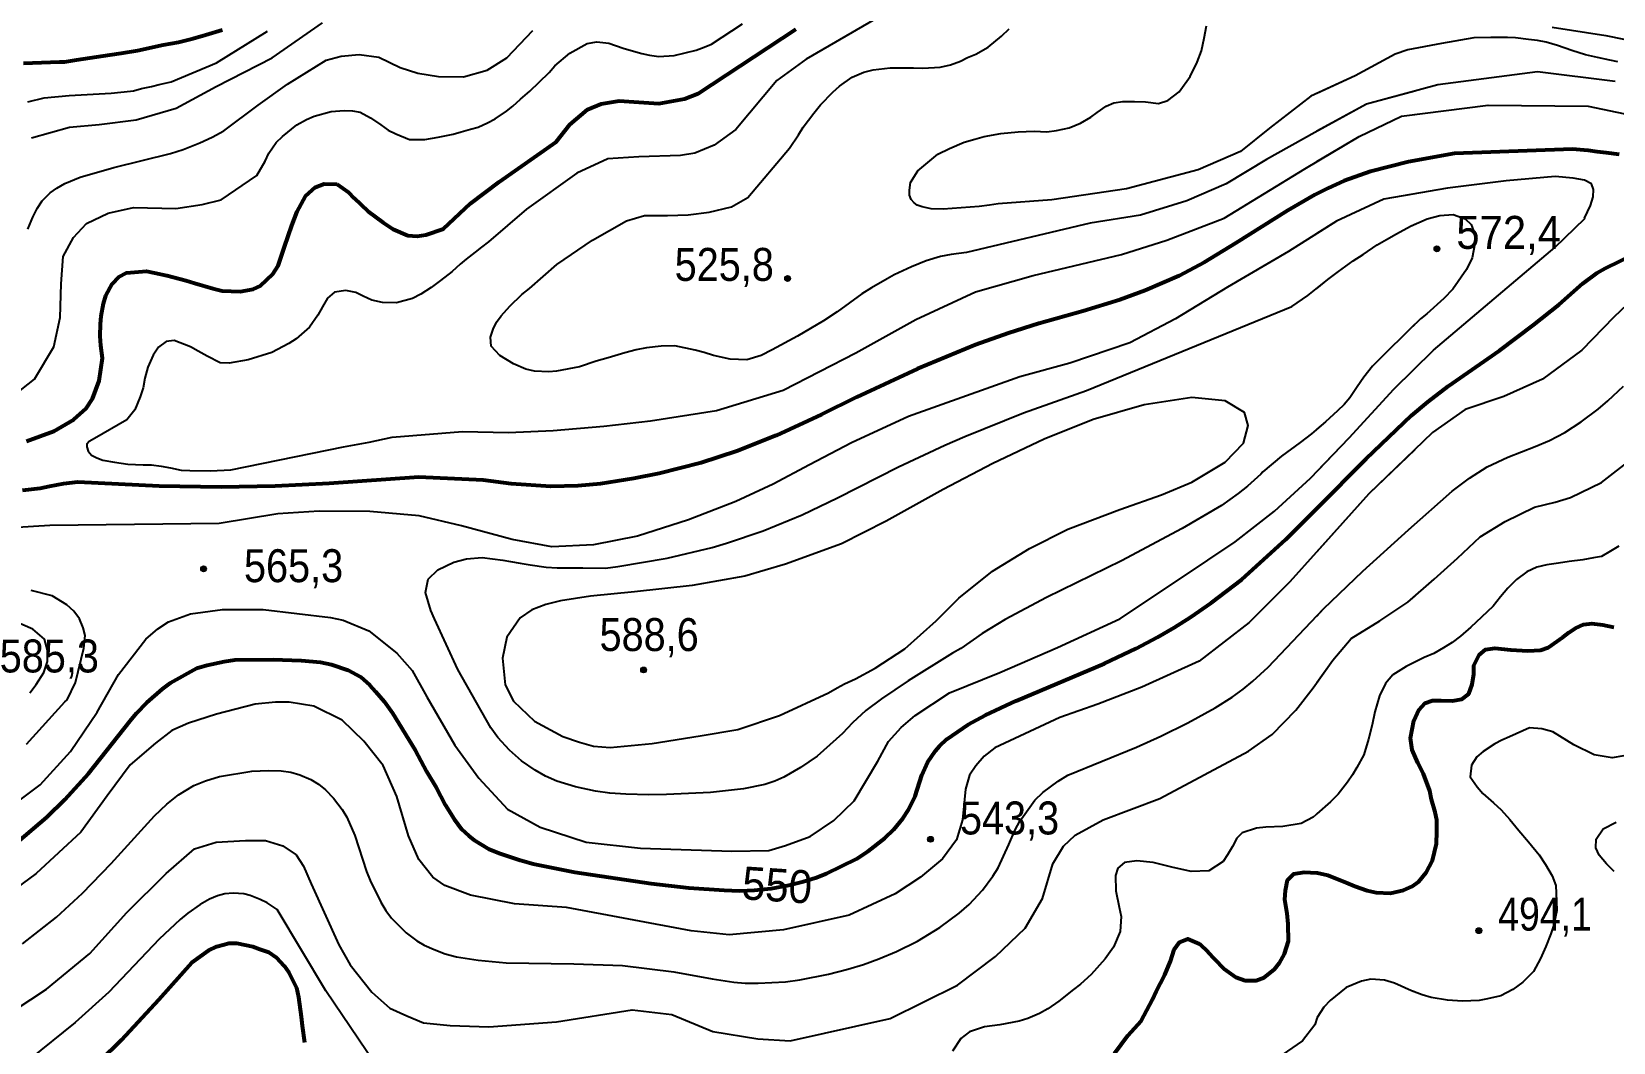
# Model space of a CAD drawing. Header units: metres. Extents: x 547833 to 556102, y 1844799 to 1850994.
# Drawn here: x 552337 to 553153, y 1848973 to 1849495 of the extents above; entities that cross this region are included whole.
import ezdxf
from ezdxf.enums import TextEntityAlignment as Align

# ---------------------------------------------------------------- set-up
doc = ezdxf.new("R2010")
doc.units = ezdxf.units.M
doc.header["$LTSCALE"] = 6.8
for name, color, linetype, lineweight in [('1', 7, 'Continuous', 25), ('2', 7, 'Continuous', 53), ('5', 7, 'Continuous', 13)]:
    doc.layers.add(name, color=color, linetype=linetype, lineweight=lineweight)
doc.layers.add('4', color=7, linetype='Continuous')

msp = doc.modelspace()

# ---------------------------------------------------------------- hatches: boundary and pattern name
at = {"layer": '5'}
for points in [[(553063.53, 1849382.79, 1), (553060.53, 1849382.79, 1)], [(552728.31, 1849367.47, 1), (552725.31, 1849367.47, 1)], [(552426.83, 1849217.7, 1), (552423.83, 1849217.7, 1)], [(552653.96, 1849165.5, 1), (552650.96, 1849165.5, 1)], [(552802.11, 1849078.12, 1), (552799.11, 1849078.12, 1)], [(553085.14, 1849030.97, 1), (553082.14, 1849030.97, 1)]]:
    msp.add_hatch(color=256, dxfattribs=at).paths.add_polyline_path(points)

# ---------------------------------------------------------------- linework, layer by layer
at = {"layer": '1'}
msp.add_line((553050.56, 1849486.24), (553047.02, 1849485.57), dxfattribs=at)
for points in [[(552777.33, 1849504.44), (552736.4, 1849480.68)], [(552334.59, 1849393), (552337.2, 1849399.16), (552339.45, 1849403.61), (552342.06, 1849407.56), (552346.16, 1849411.63), (552349.64, 1849414.19), (552353.63, 1849416.45), (552361.68, 1849419.79), (552379.07, 1849424.76), (552408.22, 1849432.03), (552414.85, 1849434.1), (552423.43, 1849437.44), (552429.68, 1849440.41), (552435.71, 1849443.75), (552453.43, 1849456.91), (552468.58, 1849467.7), (552488.69, 1849480.24), (552496.27, 1849482.28), (552505.59, 1849483.16), (552515.79, 1849481.7), (552526.86, 1849476.45), (552535.89, 1849473.53), (552546.68, 1849471.78), (552559.5, 1849471.49), (552571.73, 1849474.99), (552581.93, 1849481.41), (552595.34, 1849495.41)], [(552334.66, 1849458.65), (552343.03, 1849460.65), (552355.88, 1849461.98), (552377.69, 1849463.15), (552387.64, 1849464.11), (552389.17, 1849464.4), (552393.19, 1849465.59), (552398.45, 1849466.5), (552402.43, 1849467.58), (552408.6, 1849468.91), (552431.97, 1849478.73), (552458.31, 1849495.1)], [(552336.44, 1849440.05), (552356.07, 1849445.65), (552371.38, 1849447), (552390.59, 1849449.43), (552411.22, 1849455.41), (552431.88, 1849466.54), (552460.73, 1849481.41), (552486.66, 1849499.49)], [(552452.74, 1849420.71), (552457.12, 1849428), (552459.02, 1849432.16), (552462.82, 1849437.64), (552466.1, 1849440.7), (552473.47, 1849446.74), (552478.52, 1849449.52), (552482.43, 1849451.23), (552491.16, 1849453.64), (552497.88, 1849454.25), (552502.18, 1849453.94), (552506.2, 1849453.29), (552511.57, 1849450.43), (552516.88, 1849446.77), (552520.67, 1849444.04), (552524.52, 1849442.11), (552531.63, 1849439.28), (552539.53, 1849439.23), (552546.49, 1849440.49), (552554.21, 1849442), (552558.33, 1849443.26), (552563.07, 1849444.58), (552567.06, 1849445.67), (552571.87, 1849447.79), (552575.88, 1849449.98), (552581.76, 1849453.81), (552584.94, 1849456.38), (552588.96, 1849459.99), (552593.69, 1849464.16), (552598.53, 1849468.81), (552603.65, 1849473.81), (552606.73, 1849477.32), (552614.37, 1849483.71), (552623.26, 1849488.82), (552628.39, 1849489.56), (552634.45, 1849488.99), (552642.01, 1849486.37), (552647.25, 1849484.75), (552651.48, 1849483.65), (552655.53, 1849482.69), (552660.35, 1849481.98), (552668.18, 1849482.55), (552679.54, 1849485.41), (552683.8, 1849486.84), (552687.57, 1849488.38), (552703.56, 1849498.89)], [(552743.87, 1849457.11), (552750.23, 1849463.67), (552753.52, 1849466.73), (552760.09, 1849471.42), (552766.11, 1849474), (552771.03, 1849475.19), (552779.76, 1849476.18), (552791.75, 1849476.27), (552796.67, 1849476.04), (552805.61, 1849476.58), (552810.84, 1849477.8), (552816, 1849479.65), (552819.74, 1849481.5), (552823.96, 1849483.24), (552830.33, 1849486.96), (552837.28, 1849492.49), (552841.26, 1849496.41)], [(553047.02, 1849485.57), (553040.51, 1849483.2), (553019.85, 1849472.08), (552996.96, 1849461.66), (552975.63, 1849445), (552960.54, 1849433.03), (552938.7, 1849423.66), (552901.76, 1849413.76), (552863.27, 1849408.04), (552835.52, 1849406), (552831.02, 1849405.33), (552825.72, 1849404.73), (552807.2, 1849403.2), (552800.95, 1849403.4), (552796.31, 1849404.41), (552793.69, 1849405.42), (552792.08, 1849406.63), (552790.67, 1849408.25), (552789.66, 1849410.47), (552789.66, 1849413.09), (552790.26, 1849417.12), (552794.11, 1849423.09), (552804.35, 1849431.67), (552810.34, 1849434.56), (552818.02, 1849437.8), (552823.53, 1849439.37), (552828.27, 1849440.7), (552836.93, 1849442.31), (552845.83, 1849443.16), (552854.01, 1849443.46), (552860.66, 1849443.27), (552865.65, 1849443.83), (552872.13, 1849445.2), (552878.01, 1849447.6), (552883.34, 1849450.73), (552886.7, 1849453.16), (552891.23, 1849456.36), (552895.14, 1849458.07), (552899.95, 1849458.77), (552905.95, 1849458.82), (552911.49, 1849458.66), (552918.21, 1849457.84), (552923.1, 1849459.34), (552928.91, 1849463.79), (552934.64, 1849471.7), (552938.23, 1849479.06), (552940.4, 1849484.98), (552941.87, 1849491.47), (552943.04, 1849497.91)], [(553121.42, 1849497.25), (553149.22, 1849492.86), (553158.44, 1849491.02)], [(553047.02, 1849485.57), (553040.51, 1849483.2), (553019.85, 1849472.08), (553000, 1849463.04)], [(553155.43, 1849479.36), (553151.24, 1849480.15), (553144.93, 1849481.49), (553138.76, 1849483), (553131.72, 1849485.2), (553124.33, 1849487.68), (553118.44, 1849489.54), (553113.93, 1849490.29), (553109.29, 1849490.87), (553102.57, 1849491.68), (553098.44, 1849491.85), (553089.92, 1849491.83), (553081.08, 1849491.77), (553064.33, 1849488.83), (553047.02, 1849485.57)], [(552736.4, 1849480.68), (552721.32, 1849469.75), (552700.14, 1849444.38), (552688.91, 1849436.36), (552678.96, 1849432.18), (552671.58, 1849430.9), (552650.09, 1849430.25), (552634.04, 1849429.29), (552618, 1849421.9), (552592.01, 1849403.28), (552572.35, 1849386.43), (552568.72, 1849383.65), (552565.54, 1849381.08), (552560.9, 1849377.4), (552557.72, 1849374.83), (552553.57, 1849371.04), (552547.62, 1849366.42), (552542.81, 1849362.88), (552537.52, 1849359.43), (552533.19, 1849357.21), (552524.92, 1849355.01), (552517.64, 1849355.13), (552512.13, 1849356.4), (552507.79, 1849358.43), (552503.94, 1849360.36), (552498.78, 1849361.36), (552492.89, 1849360.37), (552489.29, 1849357.28), (552486.64, 1849352.88), (552484.29, 1849348.51), (552479.94, 1849342.33), (552473.2, 1849336.36), (552469.35, 1849334.03), (552460.56, 1849329.4), (552448.38, 1849325.49), (552438.47, 1849323.74), (552433.86, 1849324), (552427.17, 1849327.35), (552422.45, 1849329.97), (552418.57, 1849332.22), (552410.14, 1849335.52), (552406.09, 1849335.06), (552402, 1849332.07), (552399.31, 1849327.98), (552396.55, 1849321.67), (552394.97, 1849316.12), (552394.12, 1849311.13), (552392.6, 1849306.38), (552389.85, 1849299.76), (552385.66, 1849294.63), (552369.06, 1849284.93), (552366.29, 1849283.34), (552365.1, 1849282.02), (552364.97, 1849280.57), (552365.76, 1849278.46), (552367.47, 1849276.35), (552370.24, 1849274.9), (552373.28, 1849273.71), (552379.37, 1849272.67), (552386.27, 1849271.72), (552394.12, 1849271.33), (552398.47, 1849271.33), (552403.35, 1849270.67), (552408.23, 1849269.88), (552413.77, 1849268.56), (552418.25, 1849268.43), (552428.94, 1849268.3), (552439.42, 1849268.71), (552497.57, 1849280.69), (552510.82, 1849283.08), (552522.63, 1849285.59), (552558.91, 1849288.55), (552582.74, 1849288.01), (552605.75, 1849289.06), (552631.86, 1849291.37), (552655.97, 1849294.1), (552690.06, 1849299.39), (552724.59, 1849309.93), (552762.04, 1849329.12), (552792.97, 1849346.26), (552823.81, 1849360.67), (552853.64, 1849369.12), (552899.17, 1849379.92), (552922.58, 1849387.21), (552952.23, 1849398.66), (552993.84, 1849424.17), (553021.93, 1849440.84), (553043.78, 1849451.25), (553050.55, 1849452.12)], [(553153.95, 1849469.24), (553114, 1849474.16), (553062.5, 1849467.39), (553025.57, 1849457.5), (553000, 1849443.45)], [(553050.55, 1849464.19), (553025.57, 1849457.5), (552999.04, 1849442.92), (552974.07, 1849428.86), (552953.26, 1849416.37), (552932.97, 1849407.51), (552909.04, 1849400.23), (552883.03, 1849396.06), (552819.13, 1849381), (552811.19, 1849379.95), (552805.79, 1849378.86), (552798.31, 1849376.59), (552790.76, 1849373.53), (552781.76, 1849369.35), (552778.2, 1849367.36), (552770.2, 1849362.67), (552765.19, 1849359.57), (552752.35, 1849350.22), (552745.29, 1849345.63), (552731.97, 1849337.81), (552718.89, 1849330.64), (552713.21, 1849327.79), (552705.73, 1849325.52), (552697.17, 1849325.81), (552688.57, 1849327.84), (552683.82, 1849329.35), (552679.11, 1849330.55), (552668.6, 1849332.68), (552661.5, 1849332.66), (552654.01, 1849331.81), (552648.61, 1849330.73), (552642.79, 1849329.12), (552634.24, 1849326.57), (552627.97, 1849324.76), (552619.45, 1849321.9), (552607.54, 1849319.76), (552603.48, 1849319.3), (552596.17, 1849319.73), (552591.63, 1849320.8), (552585.32, 1849323.55), (552578.2, 1849327.8), (552573.72, 1849332.5), (552573.51, 1849337.21), (552574.78, 1849341.31), (552576.57, 1849344.98), (552578.89, 1849348.25), (552583.38, 1849353.18), (552589.64, 1849359.25), (552593.55, 1849362.38), (552607.73, 1849374.7), (552626.02, 1849387.22), (552643.67, 1849397.18), (552652.97, 1849400.07), (552664.85, 1849400.07), (552675.43, 1849400.39), (552686.34, 1849401.67), (552697.89, 1849404.56), (552706.24, 1849409.38), (552727.77, 1849434.76), (552732.36, 1849441.59), (552734.92, 1849445.51), (552740.41, 1849452.77), (552743.87, 1849457.11)], [(553000, 1849427.83), (553021.93, 1849440.84), (553043.78, 1849451.25), (553088.52, 1849456.98), (553140.02, 1849456.46), (553188.65, 1849446.33), (553214.87, 1849438.03), (553232.73, 1849430.22), (553236.32, 1849426.2), (553238.44, 1849421.12), (553238.44, 1849417.31), (553238.01, 1849412.44), (553236.96, 1849408.63), (553234.42, 1849405.88), (553224.48, 1849396.36), (553208.41, 1849383.87)], [(552319.88, 1849301.35), (552338.05, 1849315.51), (552347.96, 1849332.28), (552351.36, 1849347.34), (552351.85, 1849364.82), (552352.82, 1849378.91), (552358.15, 1849388.62), (552364.95, 1849395.9), (552376.11, 1849401.25), (552389.21, 1849404.16), (552411.04, 1849403.67), (552424.63, 1849405.62), (552434.33, 1849408.04), (552452.74, 1849420.71)], [(553000, 1849267.97), (553016.69, 1849285.25), (553039.81, 1849310.48), (553060.26, 1849330.6), (553122.87, 1849383.42), (553138.32, 1849398.43), (553138.24, 1849398.67), (553141.27, 1849405.1), (553142.67, 1849409.65), (553142.9, 1849413.39), (553141.74, 1849416.43), (553138.24, 1849418.18), (553132.3, 1849419.35), (553123.13, 1849420.09), (553097.79, 1849417.87), (553067.44, 1849414.04), (553034.55, 1849408.49), (553010.11, 1849397.14), (553000, 1849390.68)], [(553050.55, 1849411.19), (553034.55, 1849408.49), (553010.11, 1849397.14), (552985.4, 1849381.35), (552953.96, 1849362.98), (552926.97, 1849346.67), (552903.56, 1849334.27), (552872.53, 1849323.74), (552846.69, 1849316.78), (552789.26, 1849296.24), (552759.75, 1849282.63), (552738.16, 1849271.35), (552719.43, 1849261.3), (552700.17, 1849252.36), (552675.64, 1849242.96), (552649.32, 1849234.52), (552626.69, 1849230.14), (552605.11, 1849229.12), (552584.55, 1849232.89), (552558.41, 1849239.93), (552536.54, 1849244.99), (552511.21, 1849247.19), (552485.07, 1849247.47), (552463.66, 1849246.08), (552433.31, 1849241.08), (552346.01, 1849240.13), (552303.82, 1849237.55)], [(552987.15, 1849352.99), (552995.35, 1849358.66), (553005.62, 1849366.93), (553011.16, 1849371.03), (553018.73, 1849376.63), (553023.89, 1849379.9), (553031.23, 1849384.83), (553035.97, 1849387.58), (553041.16, 1849390.54), (553048.29, 1849394.5), (553050.54, 1849395.49)], [(553000, 1849362.4), (553005.62, 1849366.93), (553011.16, 1849371.03), (553018.73, 1849376.63), (553023.89, 1849379.9), (553031.23, 1849384.83), (553035.97, 1849387.58), (553041.16, 1849390.54), (553048.29, 1849394.5), (553057.01, 1849398.34), (553063.45, 1849400.01), (553070.35, 1849400.48), (553076.59, 1849398.34), (553079.61, 1849395.37), (553081.81, 1849389.93), (553081.54, 1849385.33), (553080.14, 1849378.22), (553077.34, 1849372.22), (553070.3, 1849361.95), (553065.63, 1849357.15), (553056.74, 1849349.2), (553053.56, 1849346.63), (553048.13, 1849341.59), (553033.36, 1849326.97), (553028.83, 1849322.35), (553024.27, 1849316.62), (553020.89, 1849311.66), (553017.12, 1849305.86), (553014.19, 1849302.53), (553010.76, 1849299.3), (553004.47, 1849293.53), (553000, 1849289.69)], [(553208.41, 1849383.87), (553183.2, 1849370.62), (553167.06, 1849360.6), (553153.34, 1849347.49), (553136.82, 1849330.54), (553116.55, 1849315.64), (553096.53, 1849306.62), (553076.64, 1849299.82), (553059.79, 1849288.03), (553026.87, 1849256.37), (553000, 1849226.49)], [(552848.52, 1849298.14), (552881.03, 1849309.75), (552987.15, 1849352.99)], [(553050.54, 1849343.82), (553048.13, 1849341.59), (553033.36, 1849326.97), (553028.83, 1849322.35), (553024.27, 1849316.62), (553020.89, 1849311.66), (553017.12, 1849305.86), (553014.19, 1849302.53), (553010.76, 1849299.3), (553004.47, 1849293.53), (552997.27, 1849287.35), (552991.46, 1849282.9), (552981.84, 1849275.81), (552972.12, 1849267.67), (552971.05, 1849266.55), (552964.26, 1849260.26), (552959.49, 1849256.49), (552950.77, 1849250.36), (552930.49, 1849238.43), (552899.23, 1849221.83), (552860.51, 1849202.93), (552839.16, 1849191.61), (552827.3, 1849184.33), (552816.18, 1849176.54), (552811.97, 1849174.12), (552788.99, 1849159.9), (552775.24, 1849150.61), (552767.16, 1849144.58), (552760.27, 1849138.23), (552755.22, 1849132.77), (552742.07, 1849121.07), (552733.48, 1849115.12), (552724.84, 1849110.16), (552720.21, 1849108.08), (552715.04, 1849106.35), (552703.97, 1849104.21), (552686.98, 1849102.27), (552664.37, 1849101.21), (552655.1, 1849101.02), (552643.27, 1849101.32), (552635.07, 1849101.89), (552627.57, 1849102.87), (552617.25, 1849105.19), (552607.68, 1849108.17), (552601.83, 1849110.76), (552596.52, 1849113.72), (552589.5, 1849118.53), (552583.28, 1849124.07), (552577.3, 1849130.63), (552573.6, 1849135.58), (552556.63, 1849165.67), (552544.51, 1849191.82), (552542.59, 1849196.18), (552539.8, 1849205.5), (552541.24, 1849212.29), (552546.22, 1849217.12), (552554.46, 1849221.05), (552561.04, 1849222.9), (552569.18, 1849223.51), (552579.75, 1849222.18), (552583.78, 1849221.53), (552588.77, 1849220.68), (552593.93, 1849219.68), (552602.11, 1849218.56), (552607.83, 1849218.26), (552615.42, 1849218.17), (552621.1, 1849218.19), (552632.83, 1849218.07), (552639.24, 1849218.81), (552664.63, 1849223.13), (552687.81, 1849228.73), (552695.26, 1849230.96), (552714.16, 1849237.31), (552734.32, 1849245.6), (552752.52, 1849254.28), (552784.12, 1849270.4), (552807.96, 1849281.48), (552818.24, 1849286.01), (552848.52, 1849298.14)], [(552407.29, 1849190.28), (552418.61, 1849194.46), (552435.13, 1849196.67), (552456.06, 1849196.67), (552490.79, 1849192.58), (552497.37, 1849191.27), (552510.58, 1849185.65), (552525.15, 1849174.22), (552533.02, 1849165.26), (552540.53, 1849151.65), (552555.02, 1849126.65), (552567.46, 1849109.74), (552582.26, 1849093.75), (552599.04, 1849084.35), (552622.78, 1849076.65), (552650.82, 1849073.46), (552698.04, 1849072.01), (552717.11, 1849072.34), (552725.66, 1849074.98), (552738.48, 1849079.58), (552750.64, 1849087.81), (552761.16, 1849098.01), (552773.37, 1849118.5), (552778.84, 1849128.54), (552785.42, 1849135.78), (552792.65, 1849142.03), (552810.36, 1849153.65), (552836.31, 1849164.25), (552866.16, 1849177.12), (552898.26, 1849191.93), (552929.69, 1849212.64), (552957.82, 1849231.55), (552978.11, 1849247.36), (552996.69, 1849264.54), (553016.69, 1849285.25), (553039.81, 1849310.48), (553050.53, 1849321.03)], [(553023.82, 1849216.42), (553047.27, 1849237.86), (553069.96, 1849257.75), (553078.78, 1849264.4), (553087.88, 1849270.32), (553098.54, 1849275.36), (553112.78, 1849280.78), (553120.07, 1849283.92), (553128, 1849288.09), (553136.49, 1849293.5), (553145.19, 1849300.04), (553150.32, 1849304.38), (553158.34, 1849311.95)], [(553050.53, 1849279.12), (553026.87, 1849256.37), (552986.03, 1849210.95), (552965.15, 1849190), (552939.22, 1849170.05), (552909.68, 1849156.7), (552887.04, 1849147.89), (552867.29, 1849140.98), (552833.8, 1849125.29), (552828.21, 1849121.01), (552823.94, 1849116.08), (552820.65, 1849111.14), (552818.68, 1849103.9), (552817.04, 1849088.11), (552814.08, 1849077.91), (552806.85, 1849068.04), (552795.34, 1849058.5), (552782.39, 1849049.9), (552758.55, 1849039.01), (552724.72, 1849031.41), (552696.7, 1849028.75), (552677.11, 1849030.82), (552612.59, 1849042.99), (552585.76, 1849044.76), (552563.03, 1849049.33), (552549.84, 1849054.3), (552543.62, 1849058.56), (552536.42, 1849067.72), (552531.19, 1849079.84), (552525.17, 1849100.25), (552518.03, 1849116.2), (552508.03, 1849128.84), (552496.94, 1849139.53), (552482.21, 1849146.83), (552469.43, 1849148.83), (552462.52, 1849148.83), (552452, 1849147.84), (552432.01, 1849142.69), (552417.6, 1849138.07), (552408.94, 1849134.23), (552400.46, 1849127.69), (552387.42, 1849116.59), (552375.6, 1849100.57), (552362.01, 1849081.75), (552338.96, 1849060.43), (552315.08, 1849043.05)], [(553000, 1849159.08), (553008.24, 1849170.62), (553017.77, 1849181.7), (553032.46, 1849190.77), (553046.95, 1849200.47), (553060.55, 1849212.28), (553072.7, 1849223.14), (553084.31, 1849234.2), (553097.18, 1849242.15), (553112.33, 1849249.46), (553123.08, 1849252.1), (553131, 1849254.43), (553147, 1849262.22), (553164.68, 1849275.92)], [(553023.82, 1849216.42), (553047.27, 1849237.86), (553050.52, 1849240.71)], [(553155.83, 1849229.44), (553151.65, 1849226.81), (553147.01, 1849223.98), (553142.85, 1849223.32), (553137.27, 1849222.37), (553130.28, 1849221.42), (553124.84, 1849220.65), (553118.78, 1849219.8), (553113.55, 1849218.58), (553108.46, 1849216.11)], [(552331.87, 1849024.18), (552349.33, 1849037.93), (552362.79, 1849050.35), (552377.66, 1849065.57), (552400.05, 1849090.27), (552406.3, 1849096.31), (552412.29, 1849101.05), (552420.26, 1849105.93), (552426.23, 1849108.29), (552433.51, 1849110.5), (552450.15, 1849113.22), (552458.76, 1849113.62), (552465.38, 1849113.51), (552470.35, 1849112.74), (552475.08, 1849111.39), (552480.69, 1849108.93), (552484.64, 1849106.5), (552488.23, 1849103.64), (552492.37, 1849099.36), (552496.88, 1849093.42), (552499.22, 1849089.49), (552503.41, 1849080.08), (552509.49, 1849061.45), (552511.28, 1849056.8), (552516.79, 1849045.62), (552519.39, 1849041.33), (552522.41, 1849037.36), (552529.88, 1849029.8), (552535.35, 1849025.7), (552539.18, 1849023.54), (552544.4, 1849021.17), (552549.97, 1849019.09), (552555.87, 1849017.43), (552567.07, 1849015.71), (552581.51, 1849014.34), (552616.38, 1849013.93), (552641.53, 1849013.06), (552668.11, 1849009.78), (552687.94, 1849006.05), (552699.01, 1849004.4), (552704.88, 1849003.91), (552711.53, 1849003.83), (552725.64, 1849004.63), (552733.1, 1849005.58), (552747.94, 1849008.57), (552757.97, 1849011.14), (552766, 1849013.57), (552773.89, 1849016.41), (552783.08, 1849020.24), (552793.9, 1849025.52), (552805.46, 1849032.64), (552815.45, 1849040.04), (552820.57, 1849044.55), (552827.38, 1849051.92), (552832.8, 1849059.15), (552835.46, 1849063.47), (552841.1, 1849075.44), (552844.25, 1849082.98), (552846.72, 1849087.39), (552854.42, 1849098.25), (552858.64, 1849102.31), (552866.44, 1849108.11), (552871.46, 1849111.16), (552907, 1849125.68), (552919.53, 1849131.31), (552933.42, 1849138.24), (552947.45, 1849145.87), (552956.32, 1849151.49), (552962.01, 1849155.6), (552967.04, 1849159.71), (552974.9, 1849166.96), (553003.53, 1849196.98), (553023.82, 1849216.42)], [(553000, 1849193.28), (553003.53, 1849196.98), (553023.82, 1849216.42)], [(553108.46, 1849216.11), (553103.06, 1849212.18), (553098.67, 1849207.74), (553094.76, 1849203.19), (553091.03, 1849198.5), (553085.05, 1849192.77), (553079.48, 1849187.56), (553074.16, 1849183.01), (553069.8, 1849179.67), (553065.37, 1849176.96), (553060.49, 1849174.04), (553055.36, 1849171.88), (553050.28, 1849169.41), (553046.09, 1849167.35), (553039.17, 1849162.94), (553035.4, 1849158.56), (553032.33, 1849152.21), (553029.96, 1849143.89), (553028.52, 1849137.1), (553026.66, 1849129.78), (553024.25, 1849121.77), (553020.73, 1849115.22), (553018.49, 1849111.33), (553015.76, 1849107.55), (553011.1, 1849101.33), (553007.12, 1849097.41), (553000, 1849091.26)], [(552319.23, 1848984.39), (552344.21, 1849000.84), (552366.57, 1849019.26), (552385.65, 1849040.29), (552405.96, 1849060.52), (552420.63, 1849073.2), (552431.81, 1849076.62), (552447.03, 1849077.56), (552457.28, 1849077.56), (552466.29, 1849074.76), (552473.12, 1849070.08), (552476.85, 1849064.17), (552480.89, 1849055.13), (552495.11, 1849023.6), (552501.03, 1849013.33), (552512.21, 1848999.19), (552521.41, 1848990.96), (552530.29, 1848987.01), (552538.83, 1848983.4), (552552.64, 1848982.08), (552572.53, 1848981.31), (552607.56, 1848983.99), (552646.5, 1848990.09), (552667.03, 1848987.74), (552688.29, 1848978.98), (552711.45, 1848975.23), (552728.07, 1848974.13), (552779.77, 1848985.71), (552814.45, 1849002.89), (552834.09, 1849017.59), (552849.46, 1849032.19), (552858.38, 1849047.49), (552863.69, 1849065.39), (552869.28, 1849074.61), (552875.19, 1849080.2), (552889.66, 1849088.09), (552918.9, 1849099.17), (552964.72, 1849123.6), (552976.99, 1849132.26), (552989.23, 1849144.69), (552998.04, 1849156.34), (553008.24, 1849170.62), (553017.77, 1849181.7), (553032.46, 1849190.77), (553046.95, 1849200.47), (553050.52, 1849203.57)], [(552333.86, 1849127.26), (552353.77, 1849149), (552354.98, 1849150.06), (552359.25, 1849158.95), (552363.53, 1849176.71), (552364.18, 1849183.29), (552363.2, 1849187.24), (552361.22, 1849191.85), (552358.27, 1849195.79), (552354.65, 1849199.08), (552347.21, 1849203.72), (552336.32, 1849206.43)], [(552318.26, 1849089.29), (552340.89, 1849106.28), (552356.66, 1849123.5), (552370.43, 1849143.66), (552381.47, 1849163.11), (552395.46, 1849181.4), (552401.7, 1849186.66), (552407.29, 1849190.28)], [(552335.58, 1849153.68), (552338.87, 1849157.96), (552342.81, 1849164.21), (552344.79, 1849169.8), (552344.79, 1849175.73), (552343.14, 1849181.32), (552337.23, 1849186.58), (552328.02, 1849190.53)], [(553050.51, 1849169.52), (553050.28, 1849169.41), (553046.09, 1849167.35), (553039.17, 1849162.94), (553035.4, 1849158.56), (553032.33, 1849152.21), (553029.96, 1849143.89), (553028.52, 1849137.1), (553026.66, 1849129.78), (553024.25, 1849121.77), (553020.73, 1849115.22), (553018.49, 1849111.33), (553015.76, 1849107.55), (553011.1, 1849101.33), (553007.12, 1849097.41), (552998.06, 1849089.59), (552991.97, 1849086.22), (552982.51, 1849084.67), (552973.71, 1849084.31), (552968.86, 1849083.91), (552961.55, 1849081.51), (552958.72, 1849078.66), (552956.51, 1849074.46), (552953.85, 1849070.05), (552951.71, 1849066.65), (552944.2, 1849061.85), (552935.09, 1849061.45), (552925.21, 1849063.65), (552915.6, 1849066.19), (552907.15, 1849066.97), (552900.77, 1849066.09), (552897.31, 1849063.17), (552896, 1849059.39), (552896.26, 1849051.53), (552898.02, 1849043.04), (552899.03, 1849038.26), (552898.49, 1849030.46), (552894.98, 1849022.49), (552890.76, 1849016.48), (552883.47, 1849008.39), (552878.04, 1849003.35), (552874.41, 1849000.57), (552866.87, 1848994.67), (552861.16, 1848990.7), (552856.87, 1848988.16), (552850.84, 1848985.59), (552846.41, 1848984.29), (552836.36, 1848982.37), (552828.43, 1848981.31), (552820.67, 1848978.69), (552816.32, 1848975.36), (552812, 1848968.87)], [(553164.48, 1849122.18), (553152.51, 1849120.09), (553143.15, 1849121.66), (553132.75, 1849126.86), (553121.82, 1849133.63), (553116.1, 1849135.19), (553109.86, 1849135.71), (553099.44, 1849131.05), (553095.52, 1849129.35), (553091.96, 1849127.36), (553085.94, 1849123.36), (553082.62, 1849120.62), (553079.79, 1849116.35), (553079.21, 1849110.29), (553082.79, 1849105.16), (553085.71, 1849101.71)], [(553085.71, 1849101.71), (553091.3, 1849096.97), (553095.19, 1849093.31), (553099.7, 1849088.29), (553104.29, 1849082.65), (553109.22, 1849076.74), (553114.71, 1849070.1), (553118.12, 1849065.12), (553121.46, 1849059.34), (553123.45, 1849054.35), (553123.74, 1849046.17), (553123.96, 1849041.46), (553122.28, 1849034.01), (553120.76, 1849029.26), (553118.18, 1849022.8), (553115.56, 1849016.67), (553111.9, 1849009.93), (553106.37, 1849004.41), (553101.11, 1849000.66), (553095.02, 1848997.28), (553088.09, 1848995.71), (553083.76, 1848994.9), (553075.27, 1848994.57), (553067.47, 1848995.11), (553058.95, 1848996.51), (553054.37, 1848997.89), (553048.92, 1848999.95), (553040.11, 1849003.85), (553034.88, 1849005.47), (553027.88, 1849005.94), (553023.1, 1849004.92), (553015.1, 1849001.65), (553006.87, 1848994.87), (553003.62, 1848991.5), (553000.27, 1848986.23), (553000, 1848985.45)], [(553153.47, 1849061.42), (553149.54, 1849065.39), (553145.72, 1849069.85), (553144.01, 1849073.77), (553144.14, 1849078.2), (553147.8, 1849083.51), (553154.52, 1849086.96)], [(552517.8, 1848956.42), (552488.35, 1848999.99), (552463.25, 1849041.97), (552458.16, 1849045.29), (552454.59, 1849047.04), (552449.37, 1849049.07), (552446.07, 1849049.89), (552440.66, 1849050.31), (552436.35, 1849049.93), (552432.58, 1849049), (552428.46, 1849047.3), (552423.48, 1849044.49), (552417.16, 1849040.07), (552413.27, 1849036.81), (552402.46, 1849026.5), (552376.48, 1848999.2), (552359.05, 1848983.54), (552335.13, 1848964.36)], [(553050.49, 1848999.36), (553048.92, 1848999.95), (553040.11, 1849003.85), (553034.88, 1849005.47), (553027.88, 1849005.94), (553023.1, 1849004.92), (553015.1, 1849001.65), (553006.87, 1848994.87), (553003.62, 1848991.5), (553000.27, 1848986.23), (552998.96, 1848982.45), (552992.64, 1848974.15)], [(552992.64, 1848974.15), (552982.08, 1848966.96)]]:
    msp.add_lwpolyline(points, dxfattribs=at)
msp.add_lwpolyline([(552756.26, 1849158.35), (552761.85, 1849160.86), (552772.01, 1849166.45), (552787.26, 1849176.44), (552803.54, 1849190.86), (552815.16, 1849202.59), (552832.64, 1849216.51), (552851.77, 1849228.21), (552871.48, 1849238.07), (552898.39, 1849248.35), (552919.89, 1849255.87), (552935.4, 1849262.46), (552952.77, 1849272.81), (552962.09, 1849282.5), (552964.61, 1849291.68), (552962.59, 1849298.31), (552952.62, 1849304.42), (552935.53, 1849306.17), (552910.95, 1849302.24), (552884.48, 1849294.79), (552859.22, 1849284.56), (552832.82, 1849272.04), (552807.04, 1849258.58), (552777.64, 1849242.29), (552754.58, 1849230.53), (552725.78, 1849220.15), (552704.78, 1849213.83), (552677.5, 1849209.09), (552647.76, 1849205.85), (552625.02, 1849203.65), (552609.52, 1849201.21), (552601.96, 1849199.24), (552594.73, 1849196.61), (552588.81, 1849192.33), (552581.83, 1849182.37), (552579.62, 1849171.58), (552580.94, 1849157.75), (552585.3, 1849149.48), (552596.14, 1849139.03), (552610.84, 1849131.14), (552619.38, 1849128.18), (552626.61, 1849126.2), (552635.16, 1849125.54), (552656.88, 1849127.62), (552681.6, 1849131.44), (552701.16, 1849134.8), (552722.58, 1849141.93), (552747.92, 1849153.69), (552752.38, 1849156.3)], close=True, dxfattribs=at)
at = {"layer": '2'}
for points in [[(552332.33, 1849478.61), (552350.9, 1849479.36), (552353.59, 1849479.25), (552359.79, 1849480.27), (552376.86, 1849482.84), (552382.75, 1849483.82), (552391.13, 1849485.09), (552404.54, 1849488.03), (552412.43, 1849489.4), (552419.95, 1849491.35), (552426.53, 1849493.2), (552435.08, 1849495.75)], [(552494.29, 1849416.19), (552500.12, 1849412.11), (552503, 1849408.96), (552510.09, 1849402.19), (552518, 1849396.45), (552523.14, 1849392.93), (552530.77, 1849389.69), (552535.55, 1849389.28), (552540.05, 1849389.95), (552549.16, 1849393.19), (552563.14, 1849406.18), (552577.9, 1849417.42), (552607.42, 1849437.98), (552614.47, 1849446.97), (552623.46, 1849454.68), (552630.52, 1849457.57), (552639.82, 1849459.17), (552650.09, 1849458.53), (552660.36, 1849457.89), (552673.51, 1849460.13), (552680.57, 1849463.02), (552731.06, 1849496.24)], [(553156.04, 1849431.51), (553149.32, 1849432.33), (553144.68, 1849432.9), (553140.03, 1849433.48), (553132.06, 1849434.16), (553071, 1849432.02), (553047.31, 1849427.71), (553027.76, 1849422.74), (553014.19, 1849417.87), (553005.86, 1849414.17), (553000, 1849411.22)], [(552333.9, 1849283.53), (552347.99, 1849288.76), (552358.37, 1849294.67), (552364.67, 1849300.44), (552368.05, 1849305.4), (552371.43, 1849314.63), (552373.1, 1849326.34), (552372.36, 1849332.89), (552371.97, 1849337.74), (552372.19, 1849344.08), (552372.53, 1849348.07), (552373.7, 1849354.52), (552374.8, 1849358.75), (552378.21, 1849364.82), (552381.6, 1849368.36), (552385.48, 1849370.38), (552395.8, 1849371.23), (552400, 1849370.44), (552406.31, 1849369.11), (552416.08, 1849366.43), (552420.66, 1849365.05), (552430.13, 1849362.33), (552434.84, 1849361.13), (552444.2, 1849360.77), (552450.85, 1849362), (552454.76, 1849363.7), (552461.02, 1849369.78), (552463.85, 1849374.05), (552467.16, 1849383.9), (552470.81, 1849394.89), (552473.63, 1849402), (552477.95, 1849409.91), (552483.1, 1849414.6), (552487.64, 1849416.38), (552494.29, 1849416.19)], [(553000, 1849411.22), (552998.95, 1849410.69), (552985.04, 1849402.66), (552958.12, 1849385.65), (552941.78, 1849375.83), (552928.94, 1849368.94), (552911.4, 1849361.28), (552898.24, 1849356.53), (552879.29, 1849350.66), (552856.52, 1849344.24), (552840.89, 1849339.31), (552823.88, 1849333.19), (552793.8, 1849320.91), (552762.41, 1849306.33), (552744.31, 1849297.3), (552720.91, 1849286.42), (552700.54, 1849278.45), (552682.15, 1849272.45), (552660.55, 1849266.95), (552647.41, 1849264.26), (552630.22, 1849261.54), (552618.46, 1849260.59), (552604.6, 1849260.19), (552584.08, 1849261.55), (552569.66, 1849263.43), (552536.47, 1849265.06), (552490.1, 1849261.74), (552462.27, 1849260.42), (552434.45, 1849259.76), (552402.32, 1849260.42), (552360.45, 1849262.38), (552352.97, 1849261.53), (552345.7, 1849260.23), (552340.92, 1849259.22), (552331.88, 1849258.19)], [(553144.81, 1849370.39), (553148.97, 1849372.76), (553163.47, 1849379.93)], [(553000, 1849248.78), (553025.55, 1849274.41), (553048.85, 1849296.85), (553057.32, 1849303.94), (553067.78, 1849312.01), (553094.31, 1849330.34), (553111.86, 1849343.54), (553125.06, 1849354.1), (553137.41, 1849364.96), (553144.81, 1849370.39)], [(552329.36, 1849076.88), (552344.36, 1849089.48), (552353.78, 1849098.63), (552365.84, 1849112.06), (552387.51, 1849139.32), (552390.75, 1849143.17), (552396.08, 1849148.7), (552404.13, 1849155.8), (552408.19, 1849158.86), (552421.92, 1849166.39), (552427.15, 1849168.03), (552435.94, 1849169.87), (552441.52, 1849170.65), (552461.26, 1849170.93), (552475.77, 1849170.33), (552485.63, 1849169.44), (552491.43, 1849168.4), (552500, 1849165.31), (552506.26, 1849162.02), (552511.08, 1849157.7), (552514.1, 1849154.36), (552518.53, 1849149.15), (552522.83, 1849143.26), (552534.57, 1849124.17), (552540.48, 1849113.15), (552545.42, 1849104.83), (552549.98, 1849095.96), (552554.69, 1849088.53), (552558.48, 1849083.36), (552562.17, 1849079.83), (552564.88, 1849077.77), (552572.73, 1849073.05), (552578.43, 1849070.75), (552588.8, 1849067.31), (552595.4, 1849065.45), (552616.93, 1849061.1), (552656.36, 1849055.29), (552675.78, 1849053.12), (552693.99, 1849051.8), (552701.92, 1849051.56), (552709.74, 1849051.83), (552718.37, 1849052.69), (552727.53, 1849054.45), (552735.06, 1849056.37), (552741.27, 1849058.31), (552746.94, 1849060.55), (552762.42, 1849068.06), (552768.42, 1849071.92), (552777.03, 1849078.77), (552781.57, 1849083.13), (552786.36, 1849088.9), (552789.16, 1849093.3), (552792.64, 1849100.42), (552796.13, 1849111.18), (552799.03, 1849117.7), (552803.12, 1849123.78), (552805.16, 1849126.17), (552808.97, 1849129.77), (552820.01, 1849137.27), (552829, 1849142.18), (552844.85, 1849149.59), (552890.34, 1849168.81), (552906.69, 1849176.5), (552917.77, 1849182.4), (552926.37, 1849187.41), (552934.84, 1849192.78), (552945.4, 1849200.15), (552961.24, 1849212.22), (552984.04, 1849232.77), (553000, 1849248.78)], [(553000, 1849060.8), (553000.41, 1849060.77), (553005.75, 1849059.64), (553015.18, 1849055.82), (553019.66, 1849053.95), (553026.07, 1849051.68), (553030.61, 1849050.62), (553038.06, 1849050.36), (553044.68, 1849051.9), (553049.04, 1849053.81), (553052.71, 1849056.28), (553056.44, 1849060.97), (553059.68, 1849067.18), (553061.71, 1849075.77), (553061.94, 1849082.12), (553061.89, 1849088.11), (553061.12, 1849092.13), (553059.27, 1849098.71), (553058.29, 1849103.18), (553055.08, 1849111.97), (553052.23, 1849117.65), (553049.27, 1849124.26), (553048.42, 1849130.32), (553050.1, 1849139.2), (553052.62, 1849144.85), (553055.69, 1849148.36), (553059.64, 1849149.75), (553064.21, 1849149.8), (553069.93, 1849149.5), (553074.89, 1849150.38), (553078.52, 1849153.16), (553080.17, 1849158.08), (553080.99, 1849163.38), (553081.12, 1849167.82), (553083.81, 1849173.33), (553087.13, 1849176.08), (553091.95, 1849176.78), (553100.09, 1849175.97), (553109, 1849175.4), (553115.44, 1849175.66), (553119.39, 1849177.05), (553127, 1849182.34), (553130.18, 1849184.91), (553133.58, 1849187.03), (553137.63, 1849188.91), (553141.99, 1849189.4), (553147.74, 1849188.79), (553153.26, 1849187.52)], [(552939.5, 1849024.18), (552943.95, 1849019.79), (552947.18, 1849016.37), (552952.18, 1849011.25), (552958.18, 1849007.04), (552962.97, 1849005.21), (552968.65, 1849005.22), (552972.74, 1849006.79), (552978.1, 1849011.03), (552980.72, 1849014.33), (552983.35, 1849019.05), (552985.45, 1849025.6), (552985.25, 1849034.27), (552984.62, 1849039.88), (552983.49, 1849047.01), (552983.76, 1849051.62), (552984.89, 1849056.96), (552988.14, 1849060.33), (552993.41, 1849061.24), (553000, 1849060.8)], [(552371.7, 1848963.69), (552382.94, 1848974.58), (552402.14, 1848995.47), (552419.2, 1849014.55), (552427.86, 1849020.73), (552432.24, 1849022.76), (552435.48, 1849023.73), (552438.6, 1849024.51), (552442.42, 1849024.51), (552446.58, 1849023.73), (552450.73, 1849022.82), (552454.29, 1849021.46), (552458.97, 1849019.9), (552462.98, 1849017.07), (552466.94, 1849012.78), (552469.37, 1849009.42), (552473.27, 1849001.5), (552474.29, 1848996.72), (552475.76, 1848986.46), (552476.29, 1848981.79), (552477.42, 1848973.23)], [(552895.55, 1848967.57), (552902.39, 1848976.87), (552909.27, 1848984.44), (552915.13, 1848995.37), (552917.03, 1848999.53), (552921.59, 1849008.1), (552924.41, 1849015.21), (552926.41, 1849021.28), (552929.14, 1849025.06), (552933.36, 1849026.8), (552939.5, 1849024.18)]]:
    msp.add_lwpolyline(points, dxfattribs=at)
at = {"layer": '5'}
for centre in [(553062.03, 1849382.79), (552726.81, 1849367.47), (552425.33, 1849217.7), (552652.46, 1849165.5), (552800.61, 1849078.12), (553083.64, 1849030.97)]:
    msp.add_circle(centre, 1.5, dxfattribs=at)

# ---------------------------------------------------------------- texts
at = {"layer": '4', "width": 0.95}
msp.add_text('550', height=17, rotation=356.231, dxfattribs=at).set_placement((552720.86, 1849046.04), align=Align.CENTER)
at = {"layer": '5'}
for s, width, p in [('572,4', 0.95, (553072.03, 1849382.8)), ('525,8', 0.9, (552668.51, 1849366.27)), ('565,3', 0.9, (552446.17, 1849210.8)), ('588,6', 0.9, (552629.74, 1849175.26)), ('585,3', 0.9, (552320.09, 1849164.21)), ('543,3', 0.9, (552815.78, 1849080.62)), ('494,1', 0.85, (553093.64, 1849030.98))]:
    msp.add_text(s, height=17, dxfattribs=dict(at, width=width)).set_placement(p)

doc.saveas('drawing.dxf')
